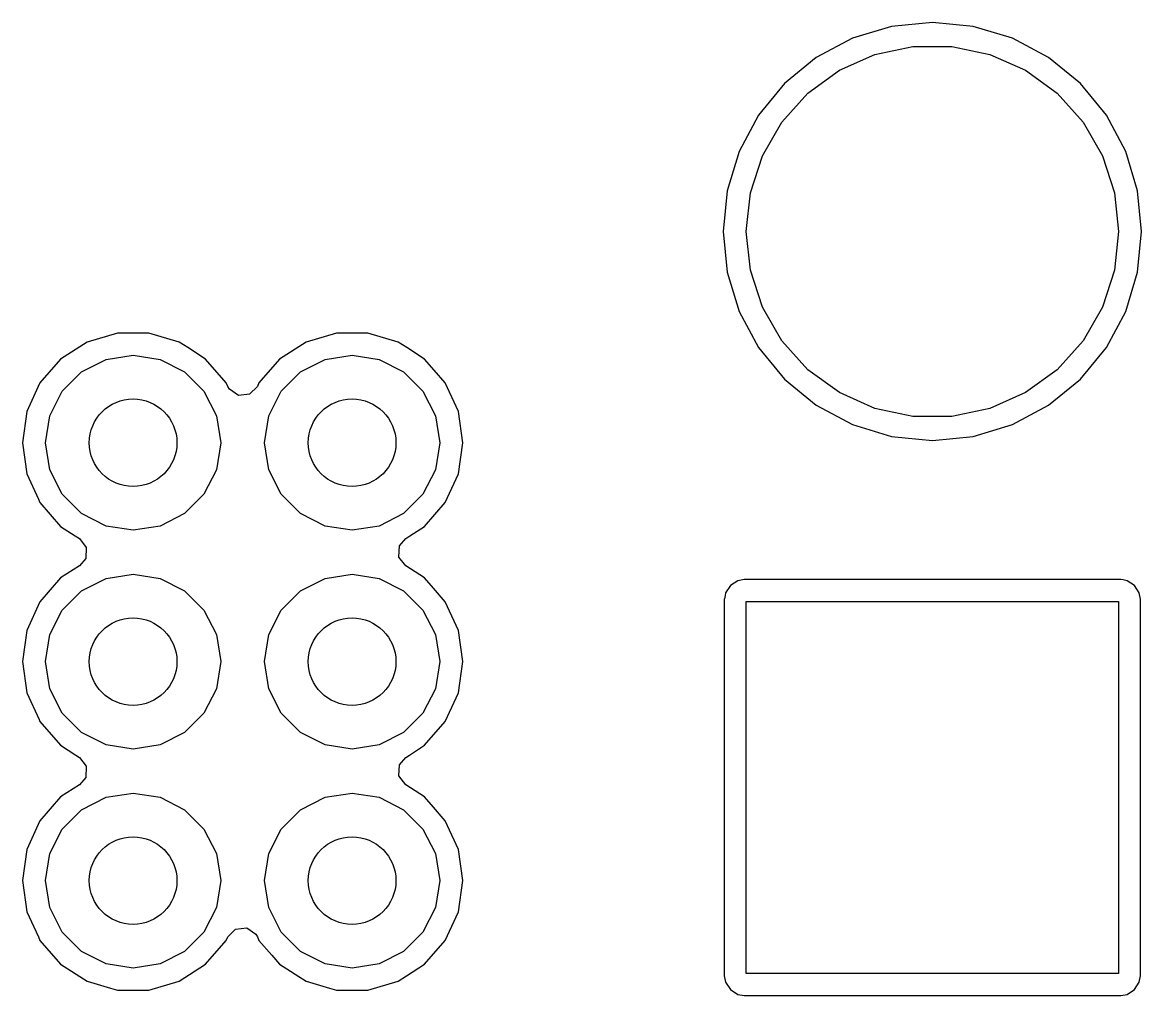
# Model space of a CAD drawing. Extents: x 107 to 211, y -135 to -72.
# Drawn here: x 190.59 to 195.71, y -97.73 to -93.28 of the extents above; entities that cross this region are included whole.
import ezdxf

# ---------------------------------------------------------------- set-up
doc = ezdxf.new("R2010")
doc.units = 0
doc.layers.add('BLACK', color=7, linetype='CONTINUOUS')

msp = doc.modelspace()

# ---------------------------------------------------------------- linework, layer by layer
at = {"layer": 'BLACK', "linetype": 'CONTINUOUS'}
for p, q in [((194.563667, -93.298253), (194.384494, -93.352605)), ((194.75, -93.279901), (194.563667, -93.298253)), ((194.936332, -93.298253), (194.75, -93.279901)), ((195.115505, -93.352605), (194.936332, -93.298253)), ((194.384494, -93.352605), (194.219382, -93.440859)), ((195.280617, -93.440859), (195.115505, -93.352605)), ((194.487336, -93.426602), (194.661151, -93.389656)), ((194.661151, -93.389656), (194.838849, -93.389656)), ((194.838849, -93.389656), (195.012664, -93.426602)), ((194.219373, -93.440865), (194.074643, -93.559643)), ((194.219382, -93.440859), (194.219373, -93.440865)), ((194.325, -93.498878), (194.487336, -93.426602)), ((195.012664, -93.426602), (195.175, -93.498878)), ((195.280622, -93.440862), (195.280617, -93.440859)), ((195.280625, -93.440864), (195.280622, -93.440862)), ((195.425357, -93.559643), (195.280625, -93.440864)), ((194.181239, -93.603327), (194.325, -93.498878)), ((195.175, -93.498878), (195.318761, -93.603327)), ((194.074643, -93.559643), (193.955865, -93.704373)), ((195.544136, -93.704375), (195.425357, -93.559643)), ((194.062336, -93.735383), (194.181239, -93.603327)), ((195.318761, -93.603327), (195.437664, -93.735383)), ((193.955859, -93.704382), (193.867605, -93.869494)), ((193.955865, -93.704373), (193.955859, -93.704382)), ((195.544138, -93.70438), (195.544136, -93.704375)), ((195.54414, -93.704382), (195.544138, -93.70438)), ((195.632394, -93.869494), (195.54414, -93.704382)), ((193.973486, -93.889274), (194.062336, -93.735383)), ((195.437664, -93.735383), (195.526514, -93.889274)), ((193.867605, -93.869494), (193.813253, -94.048667)), ((195.632394, -93.869496), (195.632394, -93.869494)), ((195.632396, -93.869499), (195.632394, -93.869496)), ((195.686747, -94.048669), (195.632396, -93.869499)), ((193.918575, -94.058275), (193.973486, -93.889274)), ((195.526514, -93.889274), (195.581425, -94.058275)), ((193.813253, -94.048667), (193.794901, -94.235)), ((193.9, -94.235), (193.918575, -94.058275)), ((195.581425, -94.058275), (195.6, -94.235)), ((195.705099, -94.235), (195.686747, -94.048669)), ((193.794901, -94.235), (193.813253, -94.421332)), ((193.918575, -94.411725), (193.9, -94.235)), ((195.6, -94.235), (195.581425, -94.411725)), ((195.686747, -94.421331), (195.705099, -94.235)), ((193.813253, -94.421332), (193.867605, -94.600505)), ((193.973486, -94.580726), (193.918575, -94.411725)), ((195.581425, -94.411725), (195.526514, -94.580726)), ((195.632396, -94.600501), (195.686747, -94.421331)), ((194.062336, -94.734617), (193.973486, -94.580726)), ((195.526514, -94.580726), (195.437664, -94.734617)), ((193.867605, -94.600505), (193.955859, -94.765617)), ((195.544136, -94.765625), (195.632396, -94.600501)), ((191.028036, -94.6995), (190.889949, -94.740046)), ((191.028039, -94.6995), (191.028036, -94.6995)), ((191.171961, -94.6995), (191.028039, -94.6995)), ((191.171964, -94.6995), (191.171961, -94.6995)), ((191.31005, -94.740046), (191.171964, -94.6995)), ((192.028036, -94.6995), (191.889949, -94.740046)), ((192.028039, -94.6995), (192.028036, -94.6995)), ((192.171961, -94.6995), (192.028039, -94.6995)), ((192.171964, -94.6995), (192.171961, -94.6995)), ((192.31005, -94.740046), (192.171964, -94.6995)), ((190.889945, -94.740047), (190.768875, -94.817855)), ((190.889949, -94.740046), (190.889945, -94.740047)), ((191.310054, -94.740047), (191.31005, -94.740046)), ((191.349855, -94.765626), (191.310054, -94.740047)), ((191.889945, -94.740047), (191.768875, -94.817855)), ((191.889949, -94.740046), (191.889945, -94.740047)), ((192.310054, -94.740047), (192.31005, -94.740046)), ((192.349855, -94.765626), (192.310054, -94.740047)), ((194.181239, -94.866673), (194.062336, -94.734617)), ((195.437664, -94.734617), (195.318761, -94.866673)), ((190.976393, -94.819577), (191.1, -94.8)), ((191.1, -94.8), (191.223607, -94.819577)), ((191.431128, -94.817857), (191.349855, -94.765626)), ((191.976393, -94.819577), (192.1, -94.8)), ((192.1, -94.8), (192.223607, -94.819577)), ((192.431128, -94.817857), (192.349855, -94.765626)), ((193.955859, -94.765617), (193.955862, -94.765622)), ((193.955862, -94.765622), (193.955864, -94.765625)), ((193.955864, -94.765625), (194.074643, -94.910357)), ((195.425357, -94.910357), (195.544136, -94.765625)), ((190.768868, -94.81786), (190.674623, -94.926626)), ((190.768875, -94.817855), (190.768868, -94.81786)), ((190.864886, -94.876393), (190.976393, -94.819577)), ((191.223607, -94.819577), (191.335114, -94.876393)), ((191.431129, -94.817859), (191.431128, -94.817857)), ((191.431131, -94.81786), (191.431129, -94.817859)), ((191.525377, -94.926627), (191.431131, -94.81786)), ((191.768868, -94.81786), (191.674622, -94.926627)), ((191.768875, -94.817855), (191.768868, -94.81786)), ((191.864886, -94.876393), (191.976393, -94.819577)), ((192.223607, -94.819577), (192.335114, -94.876393)), ((192.431129, -94.817859), (192.431128, -94.817857)), ((192.431131, -94.81786), (192.431129, -94.817859)), ((192.475301, -94.868836), (192.431131, -94.81786)), ((190.776393, -94.964886), (190.864886, -94.876393)), ((191.335114, -94.876393), (191.423607, -94.964886)), ((191.776393, -94.964886), (191.864886, -94.876393)), ((192.335114, -94.876393), (192.423607, -94.964886)), ((192.525377, -94.926627), (192.475301, -94.868836)), ((194.325, -94.971122), (194.181239, -94.866673)), ((195.318761, -94.866673), (195.175, -94.971122)), ((190.674623, -94.926626), (190.614834, -95.057545)), ((191.532688, -94.942635), (191.525377, -94.926627)), ((191.539721, -94.954816), (191.532688, -94.942635)), ((191.581414, -94.983521), (191.539721, -94.954816)), ((191.667312, -94.942635), (191.631804, -94.97871)), ((191.674622, -94.926627), (191.667312, -94.942635)), ((192.585165, -95.057543), (192.525377, -94.926627)), ((194.074643, -94.910357), (194.219375, -95.029136)), ((195.280625, -95.029136), (195.425357, -94.910357)), ((190.719577, -95.076393), (190.776393, -94.964886)), ((191.423607, -94.964886), (191.480423, -95.076393)), ((191.631804, -94.97871), (191.581414, -94.983521)), ((191.719577, -95.076393), (191.776393, -94.964886)), ((192.423607, -94.964886), (192.480423, -95.076393)), ((194.487336, -95.043398), (194.325, -94.971122)), ((195.175, -94.971122), (195.012664, -95.043398)), ((190.614834, -95.057545), (190.594353, -95.2)), ((192.605647, -95.2), (192.585165, -95.057543)), ((194.219375, -95.029136), (194.21938, -95.029138)), ((194.21938, -95.029138), (194.219382, -95.02914)), ((194.219382, -95.02914), (194.384494, -95.117394)), ((194.661151, -95.080344), (194.487336, -95.043398)), ((195.012664, -95.043398), (194.838849, -95.080344)), ((195.115501, -95.117396), (195.280625, -95.029136)), ((190.7, -95.2), (190.719577, -95.076393)), ((191.480423, -95.076393), (191.5, -95.2)), ((191.7, -95.2), (191.719577, -95.076393)), ((192.480423, -95.076393), (192.5, -95.2)), ((194.838849, -95.080344), (194.661151, -95.080344)), ((194.384494, -95.117394), (194.384496, -95.117394)), ((194.384496, -95.117394), (194.384499, -95.117396)), ((194.384499, -95.117396), (194.563669, -95.171747)), ((194.936331, -95.171747), (195.115501, -95.117396)), ((190.594353, -95.2), (190.614834, -95.342454)), ((190.719577, -95.323607), (190.7, -95.2)), ((191.5, -95.2), (191.480423, -95.323607)), ((191.719577, -95.323607), (191.7, -95.2)), ((192.5, -95.2), (192.480423, -95.323607)), ((192.585165, -95.342457), (192.605647, -95.2)), ((194.563669, -95.171747), (194.75, -95.190099)), ((194.75, -95.190099), (194.936331, -95.171747)), ((190.614834, -95.342454), (190.614834, -95.342455)), ((190.614834, -95.342455), (190.614835, -95.342457)), ((190.614835, -95.342457), (190.667313, -95.457366)), ((190.776393, -95.435114), (190.719577, -95.323607)), ((191.480423, -95.323607), (191.423607, -95.435114)), ((191.776393, -95.435114), (191.719577, -95.323607)), ((192.480423, -95.323607), (192.423607, -95.435114)), ((192.525377, -95.473373), (192.585165, -95.342457)), ((190.667313, -95.457366), (190.674623, -95.473373)), ((190.864886, -95.523607), (190.776393, -95.435114)), ((191.423607, -95.435114), (191.335114, -95.523607)), ((191.864886, -95.523607), (191.776393, -95.435114)), ((192.423607, -95.435114), (192.335114, -95.523607)), ((190.674623, -95.473373), (190.768868, -95.582139)), ((192.431128, -95.582143), (192.525377, -95.473373)), ((190.976393, -95.580423), (190.864886, -95.523607)), ((191.335114, -95.523607), (191.223607, -95.580423)), ((191.976393, -95.580423), (191.864886, -95.523607)), ((192.335114, -95.523607), (192.223607, -95.580423)), ((190.768868, -95.582139), (190.768869, -95.58214)), ((190.768869, -95.58214), (190.768872, -95.582143)), ((190.768872, -95.582143), (190.836037, -95.625307)), ((191.1, -95.6), (190.976393, -95.580423)), ((191.223607, -95.580423), (191.1, -95.6)), ((192.1, -95.6), (191.976393, -95.580423)), ((192.223607, -95.580423), (192.1, -95.6)), ((192.363963, -95.625307), (192.431128, -95.582143)), ((190.836037, -95.625307), (190.855394, -95.637747)), ((190.855394, -95.637747), (190.886049, -95.678028)), ((192.31395, -95.721972), (192.316359, -95.671411)), ((192.316359, -95.671411), (192.344606, -95.637747)), ((192.344606, -95.637747), (192.363963, -95.625307)), ((190.886049, -95.678028), (190.88364, -95.72859)), ((192.344605, -95.762252), (192.31395, -95.721972)), ((190.855394, -95.762253), (190.768872, -95.817857)), ((190.88364, -95.72859), (190.855394, -95.762253)), ((192.431128, -95.817857), (192.344605, -95.762252)), ((190.768868, -95.81786), (190.674623, -95.926626)), ((190.768872, -95.817857), (190.768868, -95.81786)), ((190.864886, -95.876393), (190.976393, -95.819577)), ((190.976393, -95.819577), (191.1, -95.8)), ((191.1, -95.8), (191.223607, -95.819577)), ((191.223607, -95.819577), (191.335114, -95.876393)), ((191.864886, -95.876393), (191.976393, -95.819577)), ((191.976393, -95.819577), (192.1, -95.8)), ((192.1, -95.8), (192.223607, -95.819577)), ((192.223607, -95.819577), (192.335114, -95.876393)), ((192.431129, -95.817859), (192.431128, -95.817857)), ((192.431131, -95.81786), (192.431129, -95.817859)), ((192.471865, -95.86487), (192.431131, -95.81786)), ((193.890102, -95.8245), (193.860784, -95.830331)), ((195.609897, -95.8245), (193.890102, -95.8245)), ((195.609899, -95.8245), (195.609897, -95.8245)), ((195.621559, -95.826819), (195.609899, -95.8245)), ((190.776393, -95.964886), (190.864886, -95.876393)), ((191.335114, -95.876393), (191.423607, -95.964886)), ((191.776393, -95.964886), (191.864886, -95.876393)), ((192.335114, -95.876393), (192.423607, -95.964886)), ((192.525377, -95.926627), (192.471865, -95.86487)), ((193.827542, -95.852543), (193.805331, -95.885786)), ((193.827545, -95.85254), (193.827542, -95.852543)), ((193.860784, -95.830331), (193.827545, -95.85254)), ((195.639211, -95.83033), (195.621559, -95.826819)), ((195.639213, -95.830331), (195.639211, -95.83033)), ((195.672456, -95.852542), (195.639213, -95.830331)), ((195.672459, -95.852545), (195.672456, -95.852542)), ((195.694668, -95.885784), (195.672459, -95.852545)), ((190.674623, -95.926626), (190.614834, -96.057545)), ((192.585165, -96.057543), (192.525377, -95.926627)), ((193.7998, -95.913596), (193.7995, -95.915102)), ((193.7995, -95.915102), (193.7995, -97.634897)), ((193.802995, -95.897531), (193.7998, -95.913596)), ((193.80533, -95.885788), (193.802995, -95.897531)), ((193.805331, -95.885786), (193.80533, -95.885788)), ((193.9, -97.625), (193.9, -95.925)), ((193.9, -95.925), (195.6, -95.925)), ((195.6, -95.925), (195.6, -97.625)), ((195.694668, -95.885786), (195.694668, -95.885784)), ((195.694669, -95.885787), (195.694668, -95.885786)), ((195.700499, -95.915102), (195.694669, -95.885787)), ((195.7005, -97.634899), (195.700499, -95.915102)), ((190.719577, -96.076393), (190.776393, -95.964886)), ((191.423607, -95.964886), (191.480423, -96.076393)), ((191.719577, -96.076393), (191.776393, -95.964886)), ((192.423607, -95.964886), (192.480423, -96.076393)), ((190.614834, -96.057545), (190.594353, -96.2)), ((190.7, -96.2), (190.719577, -96.076393)), ((191.480423, -96.076393), (191.5, -96.2)), ((191.7, -96.2), (191.719577, -96.076393)), ((192.480423, -96.076393), (192.5, -96.2)), ((192.605647, -96.2), (192.585165, -96.057543)), ((190.594353, -96.2), (190.614834, -96.342454)), ((190.719577, -96.323607), (190.7, -96.2)), ((191.5, -96.2), (191.480423, -96.323607)), ((191.719577, -96.323607), (191.7, -96.2)), ((192.5, -96.2), (192.480423, -96.323607)), ((192.585165, -96.342457), (192.605647, -96.2)), ((190.776393, -96.435114), (190.719577, -96.323607)), ((191.480423, -96.323607), (191.423607, -96.435114)), ((191.776393, -96.435114), (191.719577, -96.323607)), ((192.480423, -96.323607), (192.423607, -96.435114)), ((190.614834, -96.342454), (190.614834, -96.342455)), ((190.614834, -96.342455), (190.614835, -96.342457)), ((190.614835, -96.342457), (190.670701, -96.464785)), ((192.525377, -96.473373), (192.585165, -96.342457)), ((190.864886, -96.523607), (190.776393, -96.435114)), ((191.423607, -96.435114), (191.335114, -96.523607)), ((191.864886, -96.523607), (191.776393, -96.435114)), ((192.423607, -96.435114), (192.335114, -96.523607)), ((190.670701, -96.464785), (190.674623, -96.473373)), ((190.674623, -96.473373), (190.768868, -96.582139)), ((192.431128, -96.582143), (192.525377, -96.473373)), ((190.976393, -96.580423), (190.864886, -96.523607)), ((191.335114, -96.523607), (191.223607, -96.580423)), ((191.976393, -96.580423), (191.864886, -96.523607)), ((192.335114, -96.523607), (192.223607, -96.580423)), ((190.768868, -96.582139), (190.768869, -96.58214)), ((190.768869, -96.58214), (190.768872, -96.582143)), ((190.768872, -96.582143), (190.838091, -96.626627)), ((191.1, -96.6), (190.976393, -96.580423)), ((191.223607, -96.580423), (191.1, -96.6)), ((192.1, -96.6), (191.976393, -96.580423)), ((192.223607, -96.580423), (192.1, -96.6)), ((192.361909, -96.626627), (192.431128, -96.582143)), ((190.838091, -96.626627), (190.855394, -96.637747)), ((190.855394, -96.637747), (190.886049, -96.678028)), ((192.316359, -96.671411), (192.344606, -96.637747)), ((192.344606, -96.637747), (192.361909, -96.626627)), ((190.886049, -96.678028), (190.88364, -96.72859)), ((192.31395, -96.721972), (192.316359, -96.671411)), ((190.88364, -96.72859), (190.855394, -96.762253)), ((192.344605, -96.762252), (192.31395, -96.721972)), ((190.855394, -96.762253), (190.768872, -96.817857)), ((192.431128, -96.817857), (192.344605, -96.762252)), ((190.768868, -96.81786), (190.674623, -96.926626)), ((190.768872, -96.817857), (190.768868, -96.81786)), ((190.864886, -96.876393), (190.976393, -96.819577)), ((190.976393, -96.819577), (191.1, -96.8)), ((191.1, -96.8), (191.223607, -96.819577)), ((191.223607, -96.819577), (191.335114, -96.876393)), ((191.864886, -96.876393), (191.976393, -96.819577)), ((191.976393, -96.819577), (192.1, -96.8)), ((192.1, -96.8), (192.223607, -96.819577)), ((192.223607, -96.819577), (192.335114, -96.876393)), ((192.431129, -96.817859), (192.431128, -96.817857)), ((192.431131, -96.81786), (192.431129, -96.817859)), ((192.471297, -96.864215), (192.431131, -96.81786)), ((190.776393, -96.964886), (190.864886, -96.876393)), ((191.335114, -96.876393), (191.423607, -96.964886)), ((191.776393, -96.964886), (191.864886, -96.876393)), ((192.335114, -96.876393), (192.423607, -96.964886)), ((192.525377, -96.926627), (192.471297, -96.864215)), ((190.674623, -96.926626), (190.614834, -97.057545)), ((192.585165, -97.057543), (192.525377, -96.926627)), ((190.719577, -97.076393), (190.776393, -96.964886)), ((191.423607, -96.964886), (191.480423, -97.076393)), ((191.719577, -97.076393), (191.776393, -96.964886)), ((192.423607, -96.964886), (192.480423, -97.076393)), ((190.614834, -97.057545), (190.594353, -97.2)), ((190.7, -97.2), (190.719577, -97.076393)), ((191.480423, -97.076393), (191.5, -97.2)), ((191.7, -97.2), (191.719577, -97.076393)), ((192.480423, -97.076393), (192.5, -97.2)), ((192.605647, -97.2), (192.585165, -97.057543)), ((190.594353, -97.2), (190.614834, -97.342454)), ((190.719577, -97.323607), (190.7, -97.2)), ((191.5, -97.2), (191.480423, -97.323607)), ((191.719577, -97.323607), (191.7, -97.2)), ((192.5, -97.2), (192.480423, -97.323607)), ((192.585165, -97.342457), (192.605647, -97.2)), ((190.614834, -97.342454), (190.614834, -97.342455)), ((190.614834, -97.342455), (190.614835, -97.342457)), ((190.614835, -97.342457), (190.667313, -97.457366)), ((190.776393, -97.435114), (190.719577, -97.323607)), ((191.480423, -97.323607), (191.423607, -97.435114)), ((191.776393, -97.435114), (191.719577, -97.323607)), ((192.480423, -97.323607), (192.423607, -97.435114)), ((192.525377, -97.473373), (192.585165, -97.342457)), ((190.667313, -97.457366), (190.674623, -97.473373)), ((190.864886, -97.523607), (190.776393, -97.435114)), ((191.423607, -97.435114), (191.335114, -97.523607)), ((191.525377, -97.473373), (191.532687, -97.457365)), ((191.532687, -97.457365), (191.568195, -97.42129)), ((191.568195, -97.42129), (191.618585, -97.416478)), ((191.618585, -97.416478), (191.660278, -97.445182)), ((191.660278, -97.445182), (191.667311, -97.457364)), ((191.667311, -97.457364), (191.674623, -97.473373)), ((191.864886, -97.523607), (191.776393, -97.435114)), ((192.423607, -97.435114), (192.335114, -97.523607)), ((190.674623, -97.473373), (190.768868, -97.582139)), ((191.431128, -97.582143), (191.525377, -97.473373)), ((191.674623, -97.473373), (191.732932, -97.540666)), ((192.431128, -97.582143), (192.525377, -97.473373)), ((190.976393, -97.580423), (190.864886, -97.523607)), ((191.335114, -97.523607), (191.223607, -97.580423)), ((191.732932, -97.540666), (191.768868, -97.582139)), ((191.976393, -97.580423), (191.864886, -97.523607)), ((192.335114, -97.523607), (192.223607, -97.580423)), ((190.768868, -97.582139), (190.768869, -97.58214)), ((190.768869, -97.58214), (190.768872, -97.582143)), ((190.768872, -97.582143), (190.889947, -97.659953)), ((191.1, -97.6), (190.976393, -97.580423)), ((191.223607, -97.580423), (191.1, -97.6)), ((191.310053, -97.659953), (191.431128, -97.582143)), ((191.768868, -97.582139), (191.768869, -97.58214)), ((191.768869, -97.58214), (191.768872, -97.582143)), ((191.768872, -97.582143), (191.889947, -97.659953)), ((192.1, -97.6), (191.976393, -97.580423)), ((192.223607, -97.580423), (192.1, -97.6)), ((192.349041, -97.634897), (192.431128, -97.582143)), ((190.889947, -97.659953), (190.996403, -97.691211)), ((191.171964, -97.700499), (191.310053, -97.659953)), ((191.889947, -97.659953), (191.996403, -97.691211)), ((192.171964, -97.700499), (192.310053, -97.659953)), ((192.310053, -97.659953), (192.349041, -97.634897)), ((193.7995, -97.634897), (193.805331, -97.664215)), ((193.805331, -97.664215), (193.82754, -97.697454)), ((195.6, -97.625), (193.9, -97.625)), ((195.672457, -97.697457), (195.694669, -97.664213)), ((195.694669, -97.664213), (195.7005, -97.634899)), ((190.996403, -97.691211), (191.028035, -97.700499)), ((191.028035, -97.700499), (191.028037, -97.7005)), ((191.028037, -97.7005), (191.028039, -97.7005)), ((191.028039, -97.7005), (191.171963, -97.7005)), ((191.171963, -97.7005), (191.171964, -97.700499)), ((191.996403, -97.691211), (192.028035, -97.700499)), ((192.028035, -97.700499), (192.028037, -97.7005)), ((192.028037, -97.7005), (192.028039, -97.7005)), ((192.028039, -97.7005), (192.171963, -97.7005)), ((192.171963, -97.7005), (192.171964, -97.700499)), ((193.82754, -97.697454), (193.827542, -97.697456)), ((193.827542, -97.697456), (193.827543, -97.697457)), ((193.827543, -97.697457), (193.860787, -97.719669)), ((195.639215, -97.719668), (195.672454, -97.697459)), ((195.672453, -97.697459), (195.672457, -97.697457)), ((195.672454, -97.697459), (195.672453, -97.697459)), ((193.860787, -97.719669), (193.890101, -97.7255)), ((193.890101, -97.7255), (195.609898, -97.725499)), ((195.609898, -97.725499), (195.639213, -97.719669)), ((195.639213, -97.719669), (195.639214, -97.719668)), ((195.639214, -97.719668), (195.639215, -97.719668))]:
    msp.add_line(p, q, dxfattribs=at)
at = {"layer": 'BLACK'}
for centre in [(191.1, -95.2), (192.1, -95.2), (191.1, -96.2), (192.1, -96.2), (191.1, -97.2), (192.1, -97.2)]:
    msp.add_circle(centre, 0.2, dxfattribs=at)

doc.saveas('drawing.dxf')
